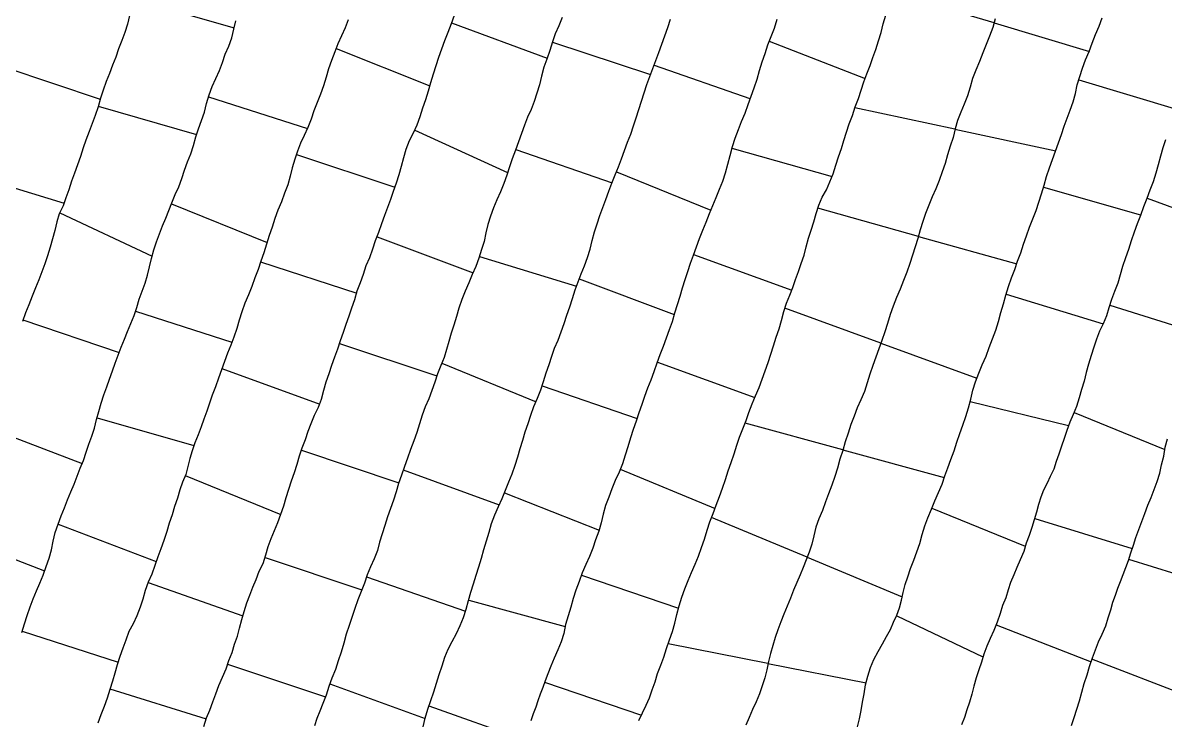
# Model space of a CAD drawing. Extents: x 703186 to 703989, y 1560402 to 1561368.
# Drawn here: x 703821.7 to 703872.1, y 1560763.2 to 1560794 of the extents above; entities that cross this region are included whole.
import ezdxf

# ---------------------------------------------------------------- set-up
doc = ezdxf.new("R2010")
doc.units = 0
doc.layers.add('10124_2002_REAL', color=30, linetype='Continuous')
doc.layers.add('AGROCAD PLL', color=7, linetype='Continuous')

msp = doc.modelspace()

# ---------------------------------------------------------------- linework, layer by layer
at = {"layer": '10124_2002_REAL'}
for points in [[(703826.4251, 1560794.3138), (703826.3329, 1560793.9309), (703826.2198, 1560793.5557), (703826.0813, 1560793.1979), (703825.9413, 1560792.8298), (703825.8203, 1560792.4748), (703825.6768, 1560792.1093), (703825.5398, 1560791.7528), (703825.3984, 1560791.3929), (703825.2546, 1560791.0153), (703825.1409, 1560790.6524), (703825.034, 1560790.2812), (703824.9067, 1560789.8998), (703824.7774, 1560789.5388), (703824.6385, 1560789.1859), (703824.5013, 1560788.811), (703824.3813, 1560788.4633), (703824.2618, 1560788.0922), (703824.1255, 1560787.7183), (703823.997, 1560787.355), (703823.8661, 1560786.9961), (703823.745, 1560786.6207), (703823.6153, 1560786.2686), (703823.4931, 1560785.9092), (703823.327, 1560785.556), (703823.2185, 1560785.2027), (703823.1246, 1560784.8222), (703823.0203, 1560784.4497), (703822.9217, 1560784.0857), (703822.812, 1560783.7013), (703822.6899, 1560783.3506), (703822.5535, 1560782.9947), (703822.4211, 1560782.6442), (703822.2785, 1560782.2921), (703822.1298, 1560781.9196), (703821.9854, 1560781.5463), (703821.8302, 1560781.1864), (703821.7021, 1560780.8086)], [(703829.6948, 1560762.942), (703829.8245, 1560763.3159), (703829.9651, 1560763.6645), (703830.096, 1560764.023), (703830.2344, 1560764.3813), (703830.363, 1560764.7479), (703830.5306, 1560765.1116), (703830.6826, 1560765.4821), (703830.8065, 1560765.8548), (703830.9452, 1560766.2054), (703831.0595, 1560766.5698), (703831.1828, 1560766.9192), (703831.272, 1560767.2748), (703831.37, 1560767.6577), (703831.4733, 1560768.0154), (703831.5987, 1560768.389), (703831.7309, 1560768.7327), (703831.8654, 1560769.0791), (703832.0102, 1560769.4277), (703832.1435, 1560769.7854), (703832.3144, 1560770.1354), (703832.4384, 1560770.507), (703832.5385, 1560770.8742), (703832.671, 1560771.2398), (703832.8218, 1560771.5881), (703832.9632, 1560771.9418), (703833.0971, 1560772.3118), (703833.2274, 1560772.6738), (703833.334, 1560773.0385), (703833.4444, 1560773.4157), (703833.5669, 1560773.7801), (703833.6968, 1560774.145), (703833.8124, 1560774.5161), (703833.9209, 1560774.8787), (703834.0406, 1560775.2357), (703834.1778, 1560775.604), (703834.3088, 1560775.9626), (703834.4341, 1560776.3015), (703834.5826, 1560776.6702), (703834.7547, 1560777.023), (703834.8955, 1560777.3826), (703834.9863, 1560777.7728), (703835.0959, 1560778.1391), (703835.2215, 1560778.51), (703835.353, 1560778.8765), (703835.4804, 1560779.2485), (703835.6034, 1560779.6081), (703835.7237, 1560779.9713), (703835.8541, 1560780.3364), (703835.9718, 1560780.6951), (703836.1051, 1560781.0624), (703836.2284, 1560781.4119), (703836.3664, 1560781.7711), (703836.468, 1560782.1527), (703836.6035, 1560782.5241), (703836.7413, 1560782.8966), (703836.8584, 1560783.2804), (703837.0156, 1560783.6367), (703837.16, 1560784.0091), (703837.276, 1560784.3764), (703837.4158, 1560784.7491), (703837.5501, 1560785.1336), (703837.6786, 1560785.4946), (703837.8206, 1560785.8474), (703837.9472, 1560786.209), (703838.0648, 1560786.5617), (703838.1975, 1560786.927), (703838.3168, 1560787.2919), (703838.4163, 1560787.6643), (703838.5153, 1560788.0458), (703838.6284, 1560788.4161), (703838.7739, 1560788.7861), (703838.9469, 1560789.1352), (703839.1069, 1560789.484), (703839.2432, 1560789.853), (703839.3662, 1560790.2331), (703839.4887, 1560790.6045), (703839.6035, 1560790.9884), (703839.7171, 1560791.3572), (703839.8251, 1560791.7342), (703839.9402, 1560792.1027), (703840.0639, 1560792.4728), (703840.1979, 1560792.8422), (703840.3337, 1560793.2003), (703840.4768, 1560793.5769), (703840.6182, 1560793.9502), (703840.7556, 1560794.3225)], [(703845.4994, 1560794.2157), (703845.3506, 1560793.8576), (703845.1917, 1560793.4931), (703845.0814, 1560793.1407), (703844.9566, 1560792.7601), (703844.8236, 1560792.3873), (703844.6945, 1560792.0209), (703844.5916, 1560791.636), (703844.5002, 1560791.2507), (703844.3811, 1560790.8812), (703844.2713, 1560790.5176), (703844.1321, 1560790.1666), (703843.9818, 1560789.8211), (703843.8418, 1560789.4621), (703843.7151, 1560789.0952), (703843.5747, 1560788.7305), (703843.4459, 1560788.3615), (703843.3055, 1560787.9896), (703843.1814, 1560787.6307), (703843.0602, 1560787.2666), (703842.9246, 1560786.8936), (703842.7774, 1560786.5323), (703842.6243, 1560786.1779), (703842.4759, 1560785.8144), (703842.3414, 1560785.4517), (703842.2264, 1560785.0885), (703842.1321, 1560784.717), (703842.0658, 1560784.3387), (703841.9511, 1560783.9829), (703841.8362, 1560783.6075), (703841.6943, 1560783.233), (703841.5374, 1560782.8759), (703841.387, 1560782.5087), (703841.228, 1560782.1438), (703841.076, 1560781.772), (703840.9487, 1560781.3992), (703840.8439, 1560781.0291), (703840.7314, 1560780.651), (703840.6116, 1560780.2862), (703840.5126, 1560779.9314), (703840.4078, 1560779.5676), (703840.2985, 1560779.2122), (703840.1564, 1560778.8654), (703840.0111, 1560778.5002), (703839.8892, 1560778.1327), (703839.762, 1560777.7639), (703839.6194, 1560777.4013), (703839.4656, 1560777.035), (703839.3324, 1560776.6696), (703839.2178, 1560776.2935), (703839.0986, 1560775.9086), (703838.958, 1560775.5416), (703838.8166, 1560775.1631), (703838.6888, 1560774.7832), (703838.5497, 1560774.4072), (703838.4115, 1560774.0297), (703838.2884, 1560773.662), (703838.178, 1560773.2863), (703838.0665, 1560772.9214), (703837.9318, 1560772.5619), (703837.8022, 1560772.1928), (703837.6873, 1560771.8118), (703837.5626, 1560771.4422), (703837.4492, 1560771.0729), (703837.358, 1560770.7022), (703837.2146, 1560770.3391), (703837.0572, 1560769.9903), (703836.9098, 1560769.6331), (703836.7804, 1560769.2588), (703836.6449, 1560768.8958), (703836.4987, 1560768.531), (703836.3635, 1560768.1503), (703836.2368, 1560767.787), (703836.117, 1560767.4007), (703835.985, 1560767.0105), (703835.8728, 1560766.6148), (703835.7552, 1560766.2237), (703835.6323, 1560765.8386), (703835.512, 1560765.4471), (703835.3452, 1560765.0722), (703835.2122, 1560764.704), (703835.0913, 1560764.3231), (703834.9457, 1560763.9541), (703834.8188, 1560763.6153), (703834.6882, 1560763.2871), (703834.5845, 1560762.9634)], [(703839.3728, 1560762.9304), (703839.4641, 1560763.3094), (703839.5775, 1560763.6997), (703839.7144, 1560764.0837), (703839.8431, 1560764.4641), (703839.9623, 1560764.8445), (703840.0766, 1560765.2384), (703840.2062, 1560765.6127), (703840.3328, 1560765.993), (703840.483, 1560766.3458), (703840.6519, 1560766.6898), (703840.8457, 1560767.0407), (703841.0046, 1560767.3893), (703841.1511, 1560767.7419), (703841.264, 1560768.1185), (703841.3752, 1560768.4939), (703841.4787, 1560768.8706), (703841.5887, 1560769.237), (703841.7108, 1560769.6137), (703841.829, 1560769.9839), (703841.9408, 1560770.3595), (703842.0558, 1560770.7442), (703842.1654, 1560771.1289), (703842.285, 1560771.5154), (703842.3931, 1560771.9022), (703842.5295, 1560772.2779), (703842.6993, 1560772.6447), (703842.8574, 1560772.9988), (703843.0027, 1560773.3678), (703843.1573, 1560773.7332), (703843.3065, 1560774.0888), (703843.4372, 1560774.4642), (703843.5491, 1560774.8314), (703843.6522, 1560775.2083), (703843.7768, 1560775.5773), (703843.8764, 1560775.9389), (703844.0009, 1560776.308), (703844.1264, 1560776.6791), (703844.2612, 1560777.0507), (703844.4183, 1560777.4188), (703844.5586, 1560777.7902), (703844.6867, 1560778.1633), (703844.8056, 1560778.5368), (703844.9307, 1560778.9041), (703845.0437, 1560779.2712), (703845.1728, 1560779.6315), (703845.3215, 1560779.9862), (703845.4607, 1560780.3544), (703845.5866, 1560780.7248), (703845.7076, 1560781.0904), (703845.8399, 1560781.4604), (703845.9602, 1560781.8276), (703846.0792, 1560782.2008), (703846.2108, 1560782.561), (703846.3439, 1560782.9146), (703846.4871, 1560783.2691), (703846.6252, 1560783.6305), (703846.7401, 1560784), (703846.8344, 1560784.3818), (703846.9376, 1560784.7567), (703847.0462, 1560785.123), (703847.1669, 1560785.48), (703847.2935, 1560785.839), (703847.4296, 1560786.1943), (703847.5601, 1560786.5576), (703847.7016, 1560786.9159), (703847.8469, 1560787.2725), (703847.9913, 1560787.6301), (703848.1252, 1560787.9895), (703848.2573, 1560788.3491), (703848.3921, 1560788.7122), (703848.5263, 1560789.0742), (703848.653, 1560789.4374), (703848.7729, 1560789.795), (703848.8916, 1560790.1567), (703848.9975, 1560790.5268), (703849.1198, 1560790.8905), (703849.2362, 1560791.2574), (703849.3681, 1560791.6136), (703849.5061, 1560791.9657), (703849.6313, 1560792.3235), (703849.7691, 1560792.6768), (703849.901, 1560793.0423), (703850.0263, 1560793.4088), (703850.1609, 1560793.7742), (703850.2848, 1560794.1417)], [(703848.8921, 1560763.2095), (703849.0538, 1560763.5405), (703849.2098, 1560763.8794), (703849.3581, 1560764.2), (703849.4744, 1560764.5516), (703849.6058, 1560764.912), (703849.7123, 1560765.2738), (703849.8522, 1560765.6386), (703849.9918, 1560766.0014), (703850.1115, 1560766.3871), (703850.2405, 1560766.757), (703850.3642, 1560767.1278), (703850.4761, 1560767.5044), (703850.5681, 1560767.8832), (703850.6709, 1560768.2702), (703850.778, 1560768.6486), (703850.908, 1560769.0179), (703851.0614, 1560769.38), (703851.2126, 1560769.7398), (703851.3669, 1560770.0951), (703851.5216, 1560770.4582), (703851.6549, 1560770.8306), (703851.7883, 1560771.2099), (703851.903, 1560771.5945), (703852.0175, 1560771.9664), (703852.1616, 1560772.3318), (703852.3026, 1560772.7027), (703852.4359, 1560773.0799), (703852.5769, 1560773.4548), (703852.7014, 1560773.8331), (703852.8219, 1560774.2126), (703852.9602, 1560774.5895), (703853.0844, 1560774.9698), (703853.2073, 1560775.3437), (703853.3312, 1560775.707), (703853.4735, 1560776.0695), (703853.6193, 1560776.4364), (703853.7318, 1560776.7908), (703853.8838, 1560777.1679), (703854.0336, 1560777.5274), (703854.1886, 1560777.8886), (703854.3284, 1560778.2618), (703854.4545, 1560778.6291), (703854.5966, 1560778.9977), (703854.7047, 1560779.3669), (703854.8281, 1560779.7355), (703854.9483, 1560780.1158), (703855.0681, 1560780.485), (703855.1764, 1560780.8583), (703855.2774, 1560781.2416), (703855.4034, 1560781.6094), (703855.5446, 1560781.9667), (703855.6844, 1560782.3071), (703855.8016, 1560782.6547), (703855.9198, 1560783.0152), (703856.0443, 1560783.3658), (703856.1698, 1560783.7325), (703856.2707, 1560784.0982), (703856.361, 1560784.4778), (703856.4839, 1560784.8373), (703856.599, 1560785.2035), (703856.7012, 1560785.5765), (703856.8178, 1560785.9346), (703856.9758, 1560786.2874), (703857.1664, 1560786.6176), (703857.3144, 1560786.9641), (703857.46, 1560787.3243), (703857.576, 1560787.6979), (703857.6919, 1560788.0707), (703857.8168, 1560788.4373), (703857.9256, 1560788.7976), (703858.0447, 1560789.1581), (703858.1635, 1560789.5236), (703858.3026, 1560789.8916), (703858.4317, 1560790.2786), (703858.5675, 1560790.6465), (703858.6859, 1560791.0177), (703858.8152, 1560791.3797), (703858.9411, 1560791.739), (703859.0822, 1560792.0946), (703859.2071, 1560792.4526), (703859.3316, 1560792.8138), (703859.4538, 1560793.1832), (703859.5708, 1560793.5531), (703859.6675, 1560793.9402), (703859.78, 1560794.3187)], [(703864.6066, 1560794.1546), (703864.4941, 1560793.7793), (703864.3489, 1560793.4015), (703864.1991, 1560793.0333), (703864.0531, 1560792.656), (703863.9055, 1560792.2846), (703863.753, 1560791.8999), (703863.6006, 1560791.5259), (703863.4937, 1560791.1423), (703863.3794, 1560790.7649), (703863.2303, 1560790.4008), (703863.0811, 1560790.0383), (703862.9413, 1560789.678), (703862.8314, 1560789.3141), (703862.7483, 1560788.9269), (703862.6215, 1560788.5459), (703862.5057, 1560788.1614), (703862.3897, 1560787.7789), (703862.2693, 1560787.409), (703862.1259, 1560787.0318), (703861.9792, 1560786.6656), (703861.827, 1560786.3104), (703861.6769, 1560785.9416), (703861.5349, 1560785.577), (703861.4136, 1560785.2153), (703861.2979, 1560784.8467), (703861.193, 1560784.4722), (703861.0701, 1560784.1056), (703860.9518, 1560783.7352), (703860.8303, 1560783.3618), (703860.6987, 1560782.9849), (703860.5626, 1560782.6137), (703860.416, 1560782.2348), (703860.2543, 1560781.8621), (703860.104, 1560781.4887), (703859.9644, 1560781.1103), (703859.8495, 1560780.7254), (703859.7295, 1560780.3495), (703859.5986, 1560779.9722), (703859.4653, 1560779.6066), (703859.3361, 1560779.2334), (703859.2025, 1560778.8645), (703859.0744, 1560778.4839), (703858.9486, 1560778.1036), (703858.8387, 1560777.7234), (703858.6816, 1560777.3519), (703858.5161, 1560776.995), (703858.3769, 1560776.6362), (703858.2406, 1560776.2606), (703858.1197, 1560775.8788), (703857.9848, 1560775.4934), (703857.88, 1560775.1111), (703857.7568, 1560774.732), (703857.6448, 1560774.342), (703857.5296, 1560773.9706), (703857.3957, 1560773.5929), (703857.2549, 1560773.2053), (703857.1231, 1560772.8474), (703856.9794, 1560772.464), (703856.8274, 1560772.0949), (703856.6862, 1560771.7337), (703856.5993, 1560771.3519), (703856.5225, 1560770.9842), (703856.4018, 1560770.6292), (703856.2594, 1560770.2879), (703856.1337, 1560769.9571), (703856.0008, 1560769.6297), (703855.8463, 1560769.2963), (703855.705, 1560768.9528), (703855.5727, 1560768.603), (703855.4235, 1560768.2436), (703855.2805, 1560767.9015), (703855.1525, 1560767.5521), (703855.0193, 1560767.211), (703854.9051, 1560766.8672), (703854.7934, 1560766.5192), (703854.6967, 1560766.1639), (703854.5976, 1560765.8042), (703854.5265, 1560765.443), (703854.4397, 1560765.0818), (703854.3243, 1560764.7295), (703854.1999, 1560764.3761), (703854.0564, 1560764.0309), (703853.9021, 1560763.6928), (703853.7517, 1560763.3414), (703853.6047, 1560763.0018)], [(703858.5294, 1560762.9189), (703858.6222, 1560763.2749), (703858.69, 1560763.6406), (703858.7548, 1560764.0065), (703858.8233, 1560764.3824), (703858.8868, 1560764.7725), (703858.9794, 1560765.1574), (703859.1028, 1560765.5381), (703859.2469, 1560765.8972), (703859.4388, 1560766.2421), (703859.6295, 1560766.58), (703859.8154, 1560766.9081), (703859.981, 1560767.2221), (703860.1218, 1560767.5428), (703860.2707, 1560767.8535), (703860.378, 1560768.1742), (703860.4682, 1560768.5075), (703860.538, 1560768.8558), (703860.63, 1560769.2073), (703860.7496, 1560769.5439), (703860.871, 1560769.9077), (703861.0087, 1560770.2742), (703861.1431, 1560770.6484), (703861.2741, 1560771.0197), (703861.3834, 1560771.4148), (703861.4978, 1560771.7865), (703861.635, 1560772.1513), (703861.7891, 1560772.527), (703861.9409, 1560772.8988), (703862.1068, 1560773.2578), (703862.2589, 1560773.6238), (703862.3742, 1560773.9928), (703862.5113, 1560774.3531), (703862.6429, 1560774.7231), (703862.7857, 1560775.0949), (703862.915, 1560775.4792), (703863.0411, 1560775.8586), (703863.1783, 1560776.2332), (703863.3068, 1560776.614), (703863.4313, 1560776.995), (703863.5246, 1560777.3795), (703863.6086, 1560777.7713), (703863.7379, 1560778.1493), (703863.8766, 1560778.5231), (703864.0299, 1560778.8972), (703864.1985, 1560779.2712), (703864.3428, 1560779.6539), (703864.4811, 1560780.0378), (703864.6269, 1560780.4197), (703864.7487, 1560780.8026), (703864.8535, 1560781.2014), (703864.9661, 1560781.5866), (703865.0755, 1560781.973), (703865.1915, 1560782.3536), (703865.3214, 1560782.7289), (703865.4628, 1560783.0967), (703865.5873, 1560783.4625), (703865.7263, 1560783.8401), (703865.8572, 1560784.2126), (703865.9854, 1560784.5864), (703866.1094, 1560784.9644), (703866.2638, 1560785.3306), (703866.402, 1560785.7016), (703866.526, 1560786.0702), (703866.6478, 1560786.4436), (703866.7562, 1560786.8284), (703866.8697, 1560787.2077), (703866.9956, 1560787.5859), (703867.1287, 1560787.9568), (703867.2663, 1560788.3287), (703867.3977, 1560788.686), (703867.5216, 1560789.0581), (703867.6406, 1560789.4221), (703867.7833, 1560789.7712), (703867.9133, 1560790.1316), (703868.0417, 1560790.4933), (703868.1385, 1560790.8652), (703868.2181, 1560791.2497), (703868.3288, 1560791.6184), (703868.4523, 1560791.9889), (703868.5859, 1560792.3554), (703868.7511, 1560792.712), (703868.8815, 1560793.0886), (703869.0305, 1560793.4628), (703869.1812, 1560793.8356), (703869.3129, 1560794.2071)], [(703821.6688, 1560767.0924), (703821.7909, 1560767.4711), (703821.9129, 1560767.8419), (703822.0347, 1560768.2154), (703822.174, 1560768.5672), (703822.3234, 1560768.9178), (703822.4746, 1560769.2661), (703822.6156, 1560769.6224), (703822.7508, 1560769.9917), (703822.8762, 1560770.3605), (703822.9815, 1560770.7338), (703823.0589, 1560771.121), (703823.1425, 1560771.5031), (703823.2832, 1560771.8706), (703823.4124, 1560772.2282), (703823.5564, 1560772.5829), (703823.6881, 1560772.9347), (703823.8293, 1560773.286), (703823.9774, 1560773.6279), (703824.1188, 1560773.9813), (703824.251, 1560774.3291), (703824.3994, 1560774.6771), (703824.514, 1560775.0426), (703824.6325, 1560775.3973), (703824.761, 1560775.7462), (703824.8752, 1560776.1067), (703824.9651, 1560776.4762), (703825.0674, 1560776.832), (703825.1795, 1560777.2004), (703825.2967, 1560777.5676), (703825.4209, 1560777.9227), (703825.5455, 1560778.2682), (703825.6668, 1560778.6288), (703825.7911, 1560778.9703), (703825.9185, 1560779.3207), (703826.0563, 1560779.6686), (703826.1981, 1560780.0203), (703826.3296, 1560780.3657), (703826.4768, 1560780.7178), (703826.6257, 1560781.0729), (703826.7405, 1560781.4316), (703826.8524, 1560781.7962), (703826.9842, 1560782.1489), (703827.1135, 1560782.4991), (703827.2176, 1560782.8543), (703827.3036, 1560783.2162), (703827.3939, 1560783.5904), (703827.5026, 1560783.9652), (703827.6199, 1560784.3257), (703827.7495, 1560784.6799), (703827.8814, 1560785.0249), (703828.0213, 1560785.367), (703828.1568, 1560785.7093), (703828.2925, 1560786.0452), (703828.4337, 1560786.4102), (703828.593, 1560786.7549), (703828.7282, 1560787.1085), (703828.8502, 1560787.4787), (703828.9857, 1560787.8522), (703829.1296, 1560788.2045), (703829.2417, 1560788.5733), (703829.3466, 1560788.9495), (703829.4676, 1560789.3112), (703829.6025, 1560789.6805), (703829.7245, 1560790.0464), (703829.815, 1560790.4195), (703829.9379, 1560790.8056), (703830.0638, 1560791.1739), (703830.2268, 1560791.532), (703830.3961, 1560791.8813), (703830.5273, 1560792.2384), (703830.6444, 1560792.5987), (703830.8074, 1560792.9576), (703830.9402, 1560793.3221), (703831.0229, 1560793.6968), (703831.1172, 1560794.0732)], [(703836.0689, 1560794.1086), (703835.9364, 1560793.7623), (703835.7795, 1560793.4028), (703835.6153, 1560793.0587), (703835.4728, 1560792.7011), (703835.3338, 1560792.3263), (703835.2027, 1560791.9578), (703835.0901, 1560791.5796), (703834.9733, 1560791.1987), (703834.8447, 1560790.8338), (703834.6997, 1560790.4699), (703834.5486, 1560790.104), (703834.4274, 1560789.7305), (703834.2909, 1560789.3643), (703834.1238, 1560789.006), (703833.9599, 1560788.6726), (703833.8357, 1560788.325), (703833.7159, 1560787.9652), (703833.6012, 1560787.5907), (703833.5022, 1560787.2154), (703833.4002, 1560786.8361), (703833.2624, 1560786.4627), (703833.1267, 1560786.0872), (703832.9708, 1560785.7203), (703832.8252, 1560785.3544), (703832.7109, 1560784.9663), (703832.5858, 1560784.5984), (703832.4697, 1560784.2162), (703832.348, 1560783.8331), (703832.2162, 1560783.4723), (703832.0927, 1560783.0938), (703831.9572, 1560782.7308), (703831.8239, 1560782.3532), (703831.6709, 1560781.9818), (703831.5115, 1560781.6215), (703831.3769, 1560781.2406), (703831.2593, 1560780.8709), (703831.1577, 1560780.4912), (703831.0304, 1560780.1219), (703830.8928, 1560779.7701), (703830.7412, 1560779.4148), (703830.613, 1560779.0432), (703830.4784, 1560778.675), (703830.3459, 1560778.3032), (703830.2087, 1560777.9314), (703830.0745, 1560777.5635), (703829.9547, 1560777.204), (703829.8261, 1560776.8478), (703829.6995, 1560776.5007), (703829.5818, 1560776.1534), (703829.4515, 1560775.8008), (703829.3105, 1560775.4496), (703829.1853, 1560775.1067), (703829.0823, 1560774.7606), (703828.995, 1560774.4148), (703828.9024, 1560774.0596), (703828.7608, 1560773.7129), (703828.641, 1560773.3776), (703828.5331, 1560773.0083), (703828.4078, 1560772.6521), (703828.298, 1560772.2834), (703828.1753, 1560771.913), (703828.062, 1560771.5355), (703827.9386, 1560771.1518), (703827.8018, 1560770.7794), (703827.6751, 1560770.4174), (703827.54, 1560770.0375), (703827.4054, 1560769.6574), (703827.2492, 1560769.309), (703827.1183, 1560768.9368), (703827.0059, 1560768.5627), (703826.8906, 1560768.1999), (703826.7458, 1560767.8149), (703826.5834, 1560767.4651), (703826.3997, 1560767.1277), (703826.2539, 1560766.7526), (703826.1216, 1560766.3943), (703825.9926, 1560766.0297), (703825.8838, 1560765.6617), (703825.7784, 1560765.299), (703825.6667, 1560764.9418), (703825.5509, 1560764.5692), (703825.4345, 1560764.1861), (703825.2987, 1560763.8197), (703825.1589, 1560763.4542), (703825.0265, 1560763.0849)], [(703854.9647, 1560794.1237), (703854.8496, 1560793.7388), (703854.7125, 1560793.3715), (703854.5655, 1560792.9934), (703854.4421, 1560792.6195), (703854.3144, 1560792.2473), (703854.1949, 1560791.8653), (703854.0855, 1560791.4834), (703853.9565, 1560791.1047), (703853.8176, 1560790.7397), (703853.6862, 1560790.3685), (703853.5576, 1560789.9843), (703853.4015, 1560789.6229), (703853.262, 1560789.2557), (703853.126, 1560788.8806), (703853.006, 1560788.5063), (703852.8953, 1560788.1148), (703852.7948, 1560787.7288), (703852.698, 1560787.3531), (703852.5715, 1560786.9826), (703852.4282, 1560786.6241), (703852.2824, 1560786.2685), (703852.1343, 1560785.9088), (703851.9876, 1560785.5502), (703851.8337, 1560785.1815), (703851.6861, 1560784.8201), (703851.547, 1560784.4547), (703851.4094, 1560784.0886), (703851.2779, 1560783.7257), (703851.1482, 1560783.3645), (703851.0249, 1560783.0049), (703850.9182, 1560782.6467), (703850.7984, 1560782.2801), (703850.6907, 1560781.9156), (703850.5769, 1560781.544), (703850.4631, 1560781.1688), (703850.3575, 1560780.7947), (703850.2234, 1560780.4382), (703850.0855, 1560780.0779), (703849.957, 1560779.701), (703849.8177, 1560779.3319), (703849.6829, 1560778.9623), (703849.5481, 1560778.586), (703849.417, 1560778.2183), (703849.2707, 1560777.8626), (703849.1365, 1560777.5037), (703849.0199, 1560777.1479), (703848.8924, 1560776.7827), (703848.7704, 1560776.4098), (703848.6417, 1560776.0453), (703848.5193, 1560775.6685), (703848.3967, 1560775.2841), (703848.2874, 1560774.9058), (703848.1649, 1560774.5256), (703848.0113, 1560774.1573), (703847.8473, 1560773.7931), (703847.6974, 1560773.4288), (703847.5565, 1560773.0504), (703847.4225, 1560772.6882), (703847.3104, 1560772.3072), (703847.2204, 1560771.9269), (703847.1233, 1560771.5512), (703846.9749, 1560771.1792), (703846.8533, 1560770.8103), (703846.7056, 1560770.4446), (703846.5452, 1560770.0888), (703846.3891, 1560769.7204), (703846.2563, 1560769.3299), (703846.1132, 1560768.9551), (703845.9928, 1560768.5854), (703845.88, 1560768.2091), (703845.7644, 1560767.8198), (703845.6571, 1560767.4372), (703845.5819, 1560767.0399), (703845.4582, 1560766.6734), (703845.3083, 1560766.3152), (703845.1526, 1560765.9564), (703845.0032, 1560765.602), (703844.8794, 1560765.2654), (703844.7487, 1560764.9499), (703844.6485, 1560764.6559), (703844.5405, 1560764.3681), (703844.4308, 1560764.0788), (703844.3356, 1560763.7917), (703844.2292, 1560763.4989), (703844.1255, 1560763.1879)], [(703872.1177, 1560788.8258), (703872.0012, 1560788.4719), (703871.8939, 1560788.108), (703871.7853, 1560787.7201), (703871.6845, 1560787.3462), (703871.5688, 1560786.9698), (703871.4262, 1560786.5992), (703871.2902, 1560786.2294), (703871.1495, 1560785.8642), (703871.0029, 1560785.4831), (703870.8676, 1560785.1137), (703870.7339, 1560784.7446), (703870.6002, 1560784.3664), (703870.4787, 1560783.9839), (703870.3466, 1560783.6098), (703870.2166, 1560783.2401), (703870.1204, 1560782.8665), (703870.0032, 1560782.497), (703869.8695, 1560782.1281), (703869.7311, 1560781.7773), (703869.6173, 1560781.4148), (703869.5118, 1560781.0552), (703869.365, 1560780.7003), (703869.2076, 1560780.3781), (703869.077, 1560780.0314), (703868.9577, 1560779.6685), (703868.8383, 1560779.2997), (703868.7136, 1560778.9303), (703868.612, 1560778.5591), (703868.5209, 1560778.1807), (703868.4115, 1560777.806), (703868.306, 1560777.4408), (703868.1871, 1560777.0642), (703868.0399, 1560776.7047), (703867.8912, 1560776.3636), (703867.7564, 1560775.9951), (703867.6364, 1560775.6455), (703867.5226, 1560775.312), (703867.4051, 1560774.9608), (703867.2911, 1560774.6363), (703867.1813, 1560774.2992), (703867.0318, 1560773.9754), (703866.8876, 1560773.6687), (703866.7313, 1560773.3662), (703866.6098, 1560773.0516), (703866.5109, 1560772.7333), (703866.4298, 1560772.3947), (703866.325, 1560772.055), (703866.2168, 1560771.7141), (703866.0959, 1560771.3635), (703865.9692, 1560771.0227), (703865.8585, 1560770.6622), (703865.709, 1560770.2978), (703865.5496, 1560769.9611), (703865.4201, 1560769.6276), (703865.2828, 1560769.289), (703865.1713, 1560768.9715), (703865.0775, 1560768.6208), (703864.9304, 1560768.2723), (703864.8194, 1560767.9197), (703864.6856, 1560767.5433), (703864.5443, 1560767.1798), (703864.3863, 1560766.8248), (703864.2384, 1560766.4797), (703864.1023, 1560766.1366), (703863.9924, 1560765.7835), (703863.8816, 1560765.4334), (703863.7698, 1560765.0815), (703863.6629, 1560764.7179), (703863.5696, 1560764.3648), (703863.4633, 1560764.0159), (703863.3439, 1560763.6761), (703863.2429, 1560763.3438), (703863.1208, 1560763.0168)], [(703867.9642, 1560762.9766), (703868.088, 1560763.3369), (703868.2066, 1560763.7017), (703868.3158, 1560764.0787), (703868.4202, 1560764.4527), (703868.5206, 1560764.843), (703868.6547, 1560765.2241), (703868.7642, 1560765.5883), (703868.8866, 1560765.9695), (703869.0265, 1560766.3206), (703869.1622, 1560766.6693), (703869.3265, 1560767.0138), (703869.4805, 1560767.382), (703869.5877, 1560767.7302), (703869.6986, 1560768.0891), (703869.7955, 1560768.4233), (703869.9148, 1560768.7333), (703870.0132, 1560769.0449), (703870.1315, 1560769.3384), (703870.2444, 1560769.6427), (703870.357, 1560769.9527), (703870.4846, 1560770.2686), (703870.5825, 1560770.6027), (703870.7006, 1560770.9368), (703870.8031, 1560771.2821), (703870.9367, 1560771.6373), (703871.0709, 1560771.9897), (703871.2016, 1560772.333), (703871.3276, 1560772.6974), (703871.484, 1560773.0441), (703871.6163, 1560773.3916), (703871.7457, 1560773.7478), (703871.8649, 1560774.1121), (703871.9434, 1560774.4861), (703872.0418, 1560774.868), (703872.0948, 1560775.2571), (703872.1999, 1560775.6271)]]:
    msp.add_lwpolyline(points, dxfattribs=at)
at = {"layer": 'AGROCAD PLL', "color": 1, "true_color": 0xff0000}
for points in [[(703864.5538, 1560793.9785), (703860.1574, 1560795.2964)], [(703864.5538, 1560793.9785), (703860.1574, 1560795.2964)], [(703826.655, 1560795.0288), (703831.0378, 1560793.7563)], [(703845.0763, 1560793.125), (703849.4043, 1560791.7059)], [(703868.2854, 1560791.4737), (703872.646, 1560790.1645)], [(703829.9088, 1560790.7142), (703834.2726, 1560789.3251)], [(703833.7859, 1560788.1754), (703838.126, 1560786.7302)], [(703852.9912, 1560788.454), (703857.4114, 1560787.2042)], [(703828.2726, 1560785.9959), (703832.4924, 1560784.2911)], [(703861.2187, 1560784.5639), (703856.7766, 1560785.8081)], [(703861.2187, 1560784.5639), (703856.7766, 1560785.8081)], [(703851.2901, 1560783.7593), (703855.6343, 1560782.1851)], [(703849.7039, 1560779.02), (703854.0023, 1560777.4523)], [(703830.5021, 1560778.7398), (703834.8103, 1560777.1649)], [(703820.0534, 1560776.1727), (703824.342, 1560774.5426)], [(703857.8886, 1560775.1426), (703862.3512, 1560773.9193)], [(703856.309, 1560770.4068), (703852.0957, 1560772.1647)], [(703856.309, 1560770.4068), (703852.0957, 1560772.1647)], [(703823.2819, 1560771.8672), (703827.6024, 1560770.2131)], [(703836.8774, 1560769.5394), (703841.238, 1560768.0319)], [(703873.148, 1560764.2594), (703868.8694, 1560765.9161)], [(703873.148, 1560764.2594), (703868.8694, 1560765.9161)]]:
    msp.add_lwpolyline(points, dxfattribs=at)
at = {"layer": 'AGROCAD PLL', "color": 3, "true_color": 0x00ff00}
for points in [[(703840.629, 1560793.9796), (703844.8375, 1560792.4264)], [(703854.6354, 1560793.1731), (703858.8671, 1560791.5279)], [(703835.5337, 1560792.8539), (703839.6704, 1560791.2054)], [(703849.5595, 1560792.1184), (703853.7826, 1560790.6407)], [(703825.0399, 1560790.3019), (703829.3808, 1560789.0518)], [(703862.8265, 1560789.2913), (703858.418, 1560790.2375)], [(703862.8265, 1560789.2913), (703858.418, 1560790.2375)], [(703839.002, 1560789.2552), (703843.0969, 1560787.3768)], [(703862.8265, 1560789.2913), (703867.2696, 1560788.3378)], [(703862.8265, 1560789.2913), (703867.2696, 1560788.3378)], [(703843.4592, 1560788.3995), (703847.7026, 1560786.9184)], [(703843.4592, 1560788.3995), (703847.7026, 1560786.9184)], [(703819.2084, 1560787.3452), (703823.5355, 1560786.0339)], [(703847.8999, 1560787.4038), (703852.0589, 1560785.7244)], [(703866.728, 1560786.7282), (703871.0171, 1560785.5199)], [(703871.2985, 1560786.2519), (703875.5556, 1560784.6863)], [(703823.3475, 1560785.5996), (703827.421, 1560783.6839)], [(703861.2187, 1560784.5639), (703865.5493, 1560783.3508)], [(703837.34, 1560784.5471), (703841.5739, 1560782.959)], [(703841.8563, 1560783.6731), (703846.1383, 1560782.3625)], [(703832.2046, 1560783.4367), (703836.4418, 1560782.0541)], [(703846.258, 1560782.6865), (703850.4465, 1560781.1099)], [(703865.0861, 1560782.0077), (703869.3662, 1560780.7032)], [(703865.0861, 1560782.0077), (703869.3664, 1560780.7032)], [(703826.6859, 1560781.2611), (703830.9431, 1560779.8986)], [(703859.5547, 1560779.8519), (703855.3291, 1560781.3926)], [(703859.5547, 1560779.8519), (703855.3291, 1560781.3926)], [(703869.6543, 1560781.5327), (703873.9259, 1560780.1917)], [(703821.7254, 1560780.8773), (703825.9656, 1560779.4396)], [(703835.6785, 1560779.835), (703839.9811, 1560778.4099)], [(703859.5547, 1560779.8519), (703863.7959, 1560778.3055)], [(703840.1967, 1560778.9637), (703844.3511, 1560777.2614)], [(703863.4993, 1560777.2752), (703867.8394, 1560776.222)], [(703824.9895, 1560776.5609), (703829.2672, 1560775.331)], [(703857.8886, 1560775.1426), (703853.5751, 1560776.3251)], [(703857.8886, 1560775.1426), (703853.5751, 1560776.3251)], [(703834.0052, 1560775.13), (703838.298, 1560773.6907)], [(703828.8834, 1560774.013), (703833.0909, 1560772.2946)], [(703838.4972, 1560774.2638), (703842.7303, 1560772.7141)], [(703848.0695, 1560774.2969), (703852.2464, 1560772.555)], [(703842.9578, 1560773.2537), (703847.1379, 1560771.6077)], [(703861.8087, 1560772.5749), (703865.9292, 1560770.8926)], [(703866.344, 1560772.1167), (703870.6483, 1560770.7888)], [(703818.4487, 1560771.44), (703822.6809, 1560769.8009)], [(703832.402, 1560770.3981), (703836.6736, 1560768.9727)], [(703856.309, 1560770.4068), (703860.4985, 1560768.6588)], [(703846.3519, 1560769.6109), (703850.6397, 1560768.1527)], [(703864.6386, 1560767.4224), (703868.83, 1560765.7931)], [(703854.5814, 1560765.722), (703850.1816, 1560766.5881)], [(703854.5814, 1560765.722), (703850.1816, 1560766.5881)], [(703830.7507, 1560765.687), (703835.0637, 1560764.2532)], [(703825.559, 1560764.5952), (703829.81, 1560763.274)], [(703835.2522, 1560764.8148), (703839.4606, 1560763.2947)], [(703835.2522, 1560764.8148), (703839.4599, 1560763.2949)], [(703844.7289, 1560764.8917), (703849.0024, 1560763.4352)], [(703839.6296, 1560763.8458), (703843.8416, 1560762.3442)]]:
    msp.add_lwpolyline(points, dxfattribs=at)
at = {"layer": 'AGROCAD PLL', "color": 5, "true_color": 0x0000ff}
for points in [[(703864.5538, 1560793.9785), (703868.7545, 1560792.7193)], [(703864.5538, 1560793.9785), (703868.7537, 1560792.7195)], [(703820.9272, 1560792.0257), (703825.132, 1560790.6214)], [(703844.6185, 1560777.9647), (703848.8084, 1560776.5261)], [(703868.0774, 1560776.7963), (703872.0812, 1560775.1569)], [(703874.6755, 1560769.0181), (703870.4969, 1560770.3107)], [(703874.6755, 1560769.0181), (703870.4969, 1560770.3107)], [(703827.2436, 1560769.2931), (703831.4183, 1560767.8249)], [(703841.3813, 1560768.5161), (703845.6398, 1560767.346)], [(703860.2586, 1560767.8283), (703864.0616, 1560766.0058)], [(703821.6842, 1560767.14), (703825.9173, 1560765.7752)], [(703854.5814, 1560765.722), (703858.9102, 1560764.8699)]]:
    msp.add_lwpolyline(points, dxfattribs=at)

doc.saveas('drawing.dxf')
